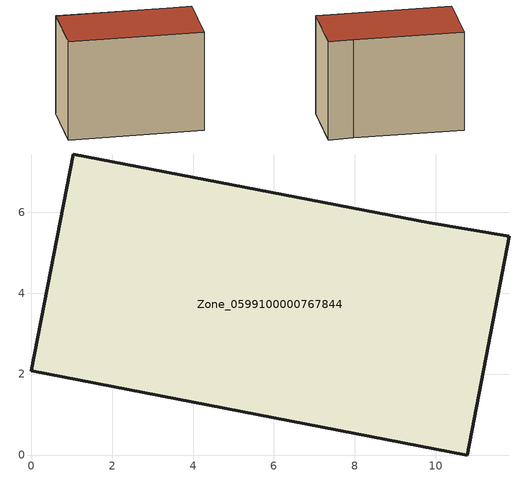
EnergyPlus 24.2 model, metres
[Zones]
Zone_0599100000767844
 floor ground (C_G): 10.77,0 0,2.08 1.03,7.44 9.84,5.74 11.81,5.41 z0
 wall outside (C_F): 0,2.08 10.77,0 11.81,5.41 9.84,5.74 1.03,7.44 0,2.08 z0:8.42
 roof outside (C_R): 11.81,5.41 9.84,5.74 1.03,7.44 0,2.08 10.77,0 z8.42
[BUILDING]
Pand.0599100000767844: North Axis=0; Terrain=City; Loads Convergence Tolerance Value=0.04; Temperature Convergence Tolerance Value=0.4; Solar Distribution=FullExterior; Maximum Number of Warmup Days=25; Minimum Number of Warmup Days=1
[Site:Location]
Rotterdam.The.Hague.AP_ZH_NLD Design_Conditions: Latitude=51.96; Longitude=4.45; Time Zone=1; Elevation=-4.5
[SITE:GROUNDTEMPERATURE:BUILDINGSURFACE]
18, 18, 18, 18, 18, 18, 18, 18, 18, 18, 18, 18
[MATERIAL] Thermal Absorptance=0.9; Solar Absorptance=0.7; Visible Absorptance=0.7
Name | Roughness | Thickness | Conductivity | Density | Specific Heat
G.TI.2006-2014 | MediumSmooth | 0.15 | 0.06 | 540 | 1210
F.TI.2006-2014 | Rough | 0.3 | 0.12 | 1920 | 840
R.TI.2006-2014 | MediumRough | 0.2 | 0.08 | 1500 | 1000
[CONSTRUCTION]
C_G: G.TI.2006-2014
C_F: F.TI.2006-2014
C_R: R.TI.2006-2014
[ZONE]
Zone_0599100000767844: Type=1; Multiplier=1; Ceiling Height=Autocalculate; Volume=Autocalculate; Floor Area=autocalculate; Part of Total Floor Area=Yes
[ZONEINFILTRATION:DESIGNFLOWRATE]
Infil_Zone_0599100000767844: Zone or ZoneList or Space or SpaceList=Zone_0599100000767844; Schedule=AlwaysOn; Design Flow Rate Calculation Method=Flow/Area; Flow Rate per Floor Area=0.0015; Constant Term Coefficient=1; Temperature Term Coefficient=0; Velocity Term Coefficient=0; Velocity Squared Term Coefficient=0
[HVACTEMPLATE:ZONE:IDEALLOADSAIRSYSTEM]
Zone_0599100000767844: Maximum Heating Supply Air Temperature=50; Minimum Cooling Supply Air Temperature=13; Maximum Heating Supply Air Humidity Ratio=0.0156; Minimum Cooling Supply Air Humidity Ratio=0.0077; Heating Limit=NoLimit; Cooling Limit=NoLimit; Dehumidification Control Type=ConstantSensibleHeatRatio; Cooling Sensible Heat Ratio=0.7; Dehumidification Setpoint=60; Humidification Control Type=None; Humidification Setpoint=30; Outdoor Air Method=None; Outdoor Air Flow Rate per Person=0.00944; Outdoor Air Flow Rate per Zone Floor Area=0; Outdoor Air Flow Rate per Zone=0; Demand Controlled Ventilation Type=None; Outdoor Air Economizer Type=NoEconomizer; Heat Recovery Type=None; Sensible Heat Recovery Effectiveness=0.7; Latent Heat Recovery Effectiveness=0.65
[ZONECONTROL:THERMOSTAT]
ThermostatControl_Zone_0599100000767844: Zone or ZoneList=Zone_0599100000767844; Control Type Schedule=DualSetpointControlType; Control 1=Thermostat_Zone_0599100000767844; Temperature Difference Between Cutout And Setpoint=0
[THERMOSTATSETPOINT:DUALSETPOINT]
Thermostat_Zone_0599100000767844: Heating Setpoint Temperature Schedule=HeatingSetpoint_Zone_0599100000767844; Cooling Setpoint Temperature Schedule=CoolingSetpoint_Zone_0599100000767844
[SCHEDULE:COMPACT]
HeatingSetpoint_Zone_0599100000767844: Through: 12/31, For: AllDays, Until: 24:00, 21
CoolingSetpoint_Zone_0599100000767844: Through: 12/31, For: AllDays, Until: 24:00, 24
DualSetpointControlType: Through: 12/31, For: AllDays, Until: 24:00, 4
AlwaysOn: Through: 12/31, For: AllDays, Until: 24:00, 1
